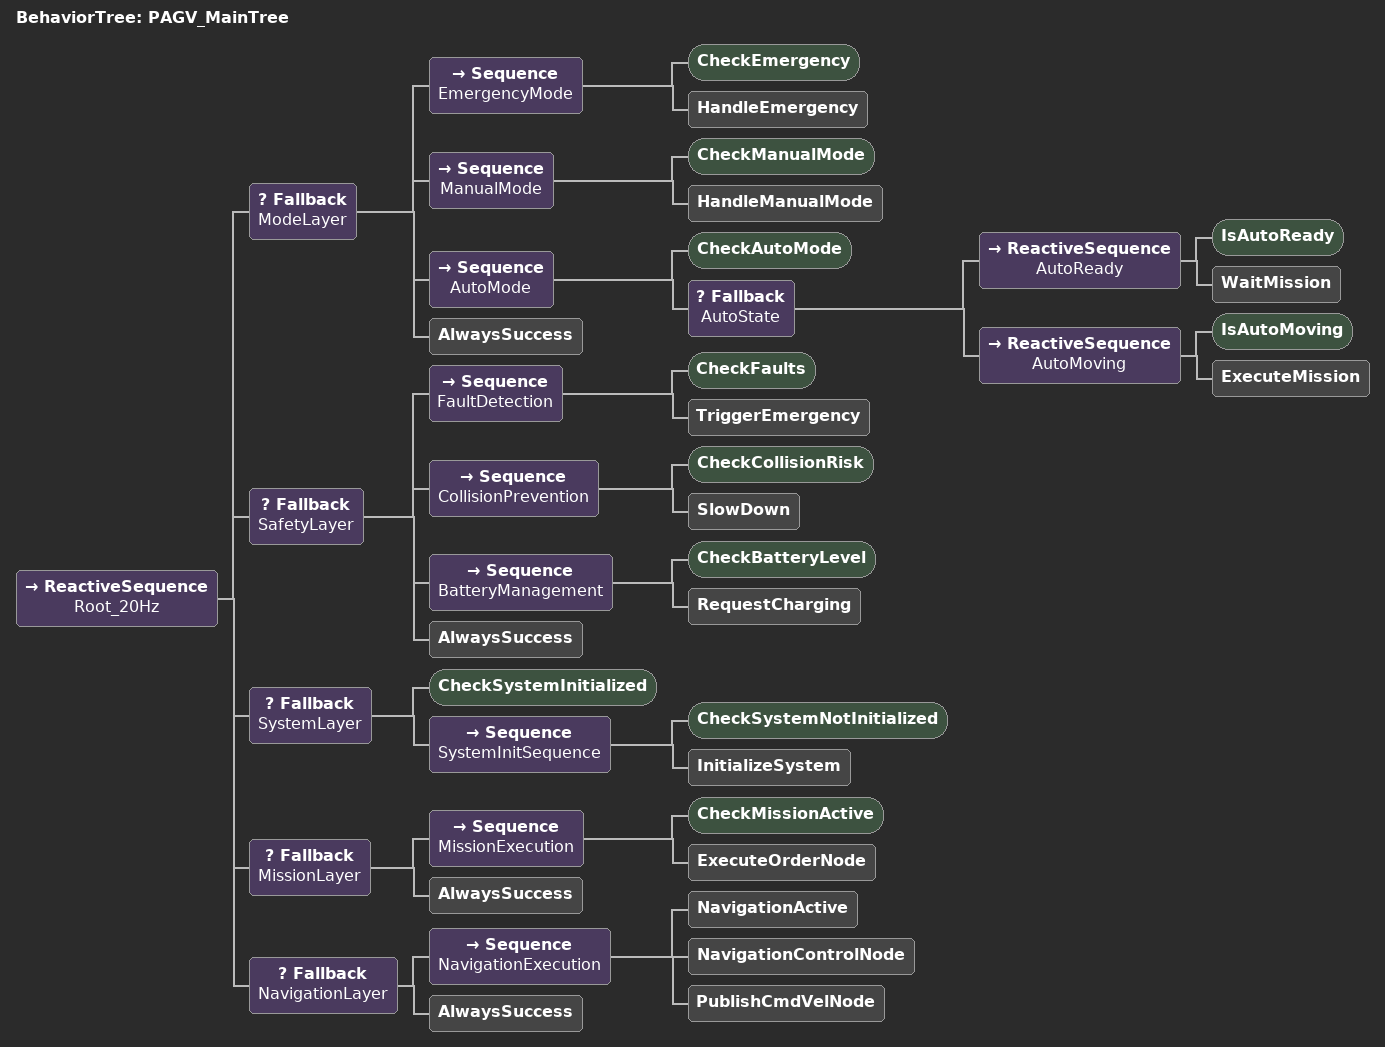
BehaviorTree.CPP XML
<?xml version="1.0"?>
<root BTCPP_format="4">
    <BehaviorTree ID="PAGV_MainTree">
        <ReactiveSequence name="Root_20Hz">

            <!-- Layer 1: Mode Control -->
            <!-- 어떤 모드도 매칭 안 될 경우 AlwaysSuccess로 통과 -->
            <Fallback name="ModeLayer">
                <Sequence name="EmergencyMode">
                    <CheckEmergency/>
                    <HandleEmergency/>
                </Sequence>
                <Sequence name="ManualMode">
                    <CheckManualMode/>
                    <HandleManualMode/>
                </Sequence>
                <Sequence name="AutoMode">
                    <CheckAutoMode/>
                    <Fallback name="AutoState">
                        <ReactiveSequence name="AutoReady">
                            <IsAutoReady/>
                            <WaitMission/>
                        </ReactiveSequence>
                        <ReactiveSequence name="AutoMoving">
                            <IsAutoMoving/>
                            <ExecuteMission/>
                        </ReactiveSequence>
                    </Fallback>
                </Sequence>
                <AlwaysSuccess/>
            </Fallback>

            <!-- Layer 2: Safety (항상 AlwaysSuccess로 끝남) -->
            <Fallback name="SafetyLayer">
                <Sequence name="FaultDetection">
                    <CheckFaults/>
                    <TriggerEmergency/>
                </Sequence>
                <Sequence name="CollisionPrevention">
                    <CheckCollisionRisk/>
                    <SlowDown/>
                </Sequence>
                <Sequence name="BatteryManagement">
                    <CheckBatteryLevel/>
                    <RequestCharging/>
                </Sequence>
                <AlwaysSuccess/>
            </Fallback>

            <!-- Layer 3: System Init -->
            <!-- CheckSystemInitialized: 이미 초기화됨 → SUCCESS (건너뜀)  -->
            <!-- InitializeSystem: 초기화 중 → RUNNING, 완료 → SUCCESS     -->
            <!-- InitializeSystem FAILURE 시 전체 트리 중단        -->
            <Fallback name="SystemLayer">
                <CheckSystemInitialized/>
                <Sequence name="SystemInitSequence">
                    <CheckSystemNotInitialized/>
                    <InitializeSystem/>
                </Sequence>
            </Fallback>

            <!-- Layer 4: Mission (미션 없으면 AlwaysSuccess로 통과) -->
            <Fallback name="MissionLayer">
                <Sequence name="MissionExecution">
                    <CheckMissionActive/>
                    <ExecuteOrderNode/>
                </Sequence>
                <AlwaysSuccess/>
            </Fallback>

            <!-- Layer 5: Navigation (비활성이면 AlwaysSuccess로 통과) -->
            <Fallback name="NavigationLayer">
                <Sequence name="NavigationExecution">
                    <NavigationActive/>
                    <NavigationControlNode/>
                    <PublishCmdVelNode/>
                </Sequence>
                <AlwaysSuccess/>
            </Fallback>

        </ReactiveSequence>
    </BehaviorTree>
</root>
